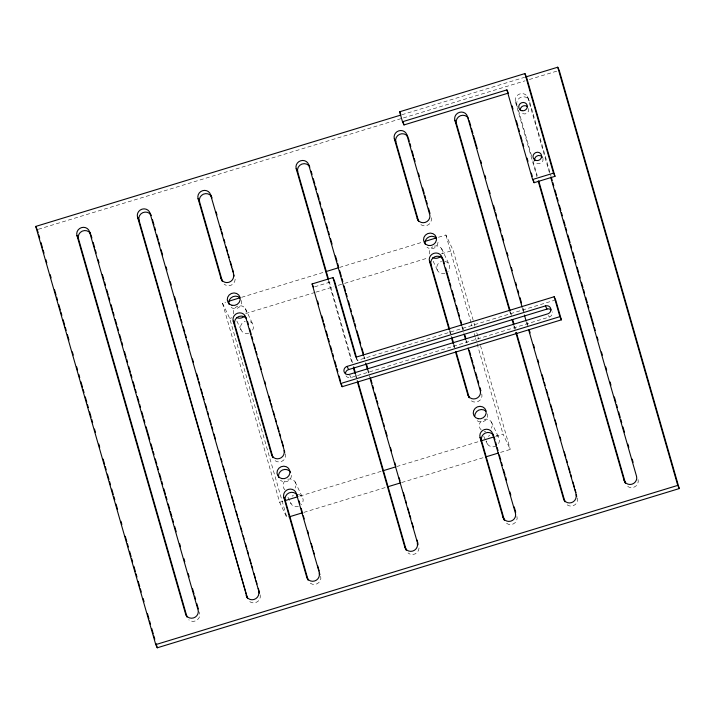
<?xml version="1.0" encoding="UTF-8"?>
<svg xmlns="http://www.w3.org/2000/svg" width="715" height="715" viewBox="0 0 715 715"><rect width="100%" height="100%" fill="white"/><g stroke="black" fill="none" stroke-linecap="round" stroke-linejoin="round"><path stroke-width="0.54" stroke-dasharray="3.58 2.68" d="M401.884 114.74L524.64 77.3M38.324 229.283L402.322 118.252M403.394 117.93L525.078 80.813M529.35 79.508L557.101 71.044M222.49 303.142L229.712 318.425L286.858 517.571L279.637 502.288L222.49 303.142L225.681 302.177M241.634 297.306L324.619 271.995M339.509 267.455L422.494 242.144M438.447 237.273L445.901 235.003L453.122 250.286L473.705 322.018M314.627 286.822L332.377 281.406M229.712 318.425L231.839 317.782M245.674 313.563L314.823 292.471M315.887 292.149L333.968 286.626M338.222 285.33L343.549 283.712M344.612 283.381L427.588 258.07M441.423 253.852L453.122 250.286M356.195 358.036L357.321 360.431L554.608 300.255M346.006 375.831A4.37 4.138 -25.3 0 0 350.886 377.556L549.236 317.049A4.37 4.138 -25.3 0 0 552.275 311.794M279.637 502.288L282.827 501.313M299.853 496.121L381.765 471.131M396.664 466.591L478.576 441.602M495.602 436.409L503.047 434.139L510.269 449.422L499.633 452.667M303.884 512.378L385.796 487.389M401.759 482.518L484.734 457.207M527.295 96.462L529.457 101.128L550.988 176.158M549.486 172.976L527.956 97.946A6.56 6.203 -25.3 0 0 519.975 93.88A6.56 6.203 -25.3 0 0 515.426 101.771L518.161 109.243M548.485 315.458L549.236 317.049M441.647 248.695L448.868 263.978M433.147 261.207L437.66 270.762M491.366 421.948L498.587 437.223M483.769 436.373L485.574 440.19M486.021 441.146L487.38 444.006M349.751 375.161L350.886 377.556M245.379 308.558L252.609 323.841M236.88 321.071L241.393 330.625M295.098 481.812L302.329 497.095M287.948 497.193L291.112 503.878M198.448 610.842L199.574 613.229A6.56 6.203 -25.3 0 1 188.742 619.789M518.464 110.307L531.692 156.397M532.925 160.687L537.233 175.693M515.426 101.771L536.956 176.793M523.049 308.245L523.97 311.463M527.044 322.179L527.965 325.397M522.459 308.272L524.309 314.707M526.463 322.206L527.384 325.423M510.519 312.062L511.752 316.352M514.514 325.995L515.444 329.213M509.938 312.098L510.555 314.243M513.933 326.031L514.854 329.249M474.018 323.091L474.939 326.299M476.78 332.725L477.7 335.934M478.013 337.006L478.621 339.151M480.471 345.568L510.269 449.422M445.901 235.003L471.096 322.796M471.4 323.868L472.016 326.004M474.161 333.503L475.091 336.711M475.395 337.784L503.047 434.139M462.498 326.719L463.418 329.919M466.475 340.59L467.092 342.726M461.908 326.737L463.749 333.136M465.894 340.608L466.502 342.744M449.967 330.536L451.808 336.944M453.954 344.416L454.865 347.615M449.386 330.553L451.219 336.962M453.364 344.433L454.284 347.633M364.364 356.642L364.981 358.787M368.055 369.512L369.28 373.793M363.783 356.678L364.4 358.823M367.474 369.539L369.628 377.046M356.714 358.304L357.321 360.431M329.07 281.147L353.067 364.757M355.838 374.401L357.679 380.836M328.185 280.11L351.869 362.639M355.248 374.437L357.098 380.863M543.007 158.328A4.37 4.138 -25.3 0 1 535.097 161.858M528.725 108.537A4.37 4.138 -25.3 0 1 520.806 112.076M496.201 435.042A6.56 6.203 -25.3 0 1 497.604 444.837M496.264 445.892A6.56 6.203 -25.3 0 1 486.486 440.914M488.363 436.4A6.56 6.203 -25.3 0 1 489.703 435.346M298.37 494.351A6.56 6.203 -25.3 0 1 301.337 504.701M298.432 506.461A6.56 6.203 -25.3 0 1 290.227 500.786M292.104 496.264A6.56 6.203 -25.3 0 1 293.445 495.209M250.214 321.661A6.56 6.203 -25.3 0 1 252.636 330.107M248.713 333.208A6.56 6.203 -25.3 0 1 240.732 329.141A6.56 6.203 -25.3 0 1 245.281 321.258M444.909 261.243A6.56 6.203 -25.3 0 1 447.885 271.584M444.98 273.344A6.56 6.203 -25.3 0 1 436.999 269.278A6.56 6.203 -25.3 0 1 441.548 261.395M484.046 419.365A6.56 6.203 -25.3 0 1 491.402 428.214M485.798 431.601A6.56 6.203 -25.3 0 1 484.109 431.467M481.195 429.974A6.56 6.203 -25.3 0 1 482.482 420.062M287.779 479.229A6.56 6.203 -25.3 0 1 295.134 488.077M284.928 489.847A6.56 6.203 -25.3 0 1 286.215 479.926M233.51 313.858A6.56 6.203 -25.3 0 1 239.74 305.689A6.56 6.203 -25.3 0 1 246.058 313.286M434.327 246.112A6.56 6.203 -25.3 0 1 442.326 253.423M429.778 253.995A6.56 6.203 -25.3 0 1 432.763 246.809M487.505 413.878A6.56 6.203 -25.3 0 1 476.682 420.429M291.47 475.35A6.56 6.203 -25.3 0 1 280.414 480.292M241.527 300.488A6.56 6.203 -25.3 0 1 230.695 307.039M438.018 242.233A6.56 6.203 -25.3 0 1 426.962 247.176M516.927 104.953A6.56 6.203 -25.3 0 1 521.476 97.07A6.56 6.203 -25.3 0 1 529.457 101.128M638.039 479.488A6.56 6.203 -25.3 0 1 627.207 486.048M577.488 497.962A6.56 6.203 -25.3 0 1 566.655 504.513M516.936 516.427A6.56 6.203 -25.3 0 1 505.067 521.736M431.217 217.726A6.56 6.203 -25.3 0 1 420.384 224.278M419.035 547.976A6.56 6.203 -25.3 0 1 407.979 552.918M320.678 576.299A6.56 6.203 -25.3 0 1 308.808 581.599M235.181 279.199A6.56 6.203 -25.3 0 1 224.117 284.141M260.126 594.764A6.56 6.203 -25.3 0 1 249.294 601.315M481.794 393.956A6.56 6.203 -25.3 0 1 469.925 399.265M285.526 453.828A6.56 6.203 -25.3 0 1 273.657 459.128"/><path stroke-width="1.07" d="M399.631 111.79L524.908 73.573L526.41 76.755L554.992 176.328L534.105 182.7L532.603 179.51L506.89 89.902L402.491 121.747L399.631 111.79L400.757 114.177M525.713 76.97L557.736 67.21L559.237 70.392L679.25 488.577L157.264 647.79L155.763 644.608L35.75 226.423L400.82 115.07M402.491 121.747L403.993 124.928L508.392 93.084M532.603 179.51L553.481 173.146L554.992 176.328M228.871 301.203L239.507 297.958M325.683 271.673L338.445 267.776M424.621 241.491L436.32 237.925M332.958 277.59L355.82 357.241L554.17 296.743L555.68 299.925L561.391 319.837L342.163 386.708L340.653 383.526L312.08 283.953L332.958 277.59L334.468 280.772L356.41 357.241M347.097 366.402L545.447 305.904A4.37 4.138 -25.3 0 1 550.764 308.612A4.37 4.138 -25.3 0 1 547.735 313.867L349.376 374.365A4.37 4.138 -25.3 0 1 344.058 371.657A4.37 4.138 -25.3 0 1 347.097 366.402L348.598 369.584A4.37 4.138 -25.3 0 0 345.408 373.766M348.598 369.584L546.948 309.086A4.37 4.138 -25.3 0 1 551.14 309.97M340.653 383.526L559.89 316.656L561.391 319.837M284.954 500.661L297.726 496.764M382.829 470.81L395.601 466.913M480.703 440.958L493.475 437.062M288.985 516.918L301.757 513.021M387.923 486.736L400.695 482.848M485.798 456.885L498.57 452.988M155.763 644.608L677.749 485.396L679.25 488.577M506.89 89.902L508.016 92.289M509.625 311.025L454.874 120.236A6.56 6.203 -25.3 0 1 459.423 112.353A6.56 6.203 -25.3 0 1 467.404 116.411L468.531 118.806M545.447 305.904L546.948 309.086M454.874 120.236L456.385 123.418L510.206 310.989M538.189 181.083L624.007 480.131L625.509 483.313L538.77 181.056M394.322 138.701L395.833 141.892L418.686 221.543L417.185 218.361L394.322 138.701A6.56 6.203 -25.3 0 1 398.872 130.818A6.56 6.203 -25.3 0 1 406.853 134.885L407.979 137.271M528.617 329.713L576.737 496.371M515.783 332.466L563.456 498.596L564.966 501.778L516.364 332.43M449.074 329.49L429.474 261.172A6.56 6.203 -25.3 0 1 434.023 253.289A6.56 6.203 -25.3 0 1 441.995 257.355L443.13 259.742M429.474 261.172L430.975 264.362L449.663 329.472M480.051 437.41L481.553 440.592L504.415 520.252L502.904 517.07L480.051 437.41A6.56 6.203 -25.3 0 1 484.6 429.527A6.56 6.203 -25.3 0 1 492.572 433.594L493.707 435.98M455.509 351.905L467.762 394.6L469.263 397.781L456.099 351.887M327.872 279.038L296.189 168.642A6.56 6.203 -25.3 0 1 300.738 160.75A6.56 6.203 -25.3 0 1 308.719 164.816L309.845 167.203M296.189 168.642L297.699 171.823L328.453 279.002M312.08 283.953L313.581 287.144M369.932 378.11L418.052 544.767M357.402 381.935L404.779 547.002L406.281 550.184L357.983 381.899M198.064 198.573L199.565 201.755L222.428 281.406L220.917 278.224L198.064 198.573A6.56 6.203 -25.3 0 1 202.613 190.682A6.56 6.203 -25.3 0 1 210.585 194.748L212.096 197.93M210.585 194.748L234.198 275.999M233.206 321.044L234.708 324.226L273.005 457.645L271.494 454.463L233.206 321.044A6.56 6.203 -25.3 0 1 237.755 313.152A6.56 6.203 -25.3 0 1 245.737 317.219L246.487 318.81M245.737 317.219L284.776 452.229M283.784 497.274L285.285 500.464L308.147 580.115L306.646 576.933L283.784 497.274A6.56 6.203 -25.3 0 1 288.333 489.391A6.56 6.203 -25.3 0 1 296.314 493.457L297.815 496.639M247.22 597.785L137.512 217.038A6.56 6.203 -25.3 0 1 142.062 209.155A6.56 6.203 -25.3 0 1 150.034 213.222L151.169 215.608M296.314 493.457L319.927 574.699M137.512 217.038L139.014 220.22L247.596 598.589M76.961 235.512L78.462 238.694L187.044 617.054L185.543 613.872L76.961 235.512A6.56 6.203 -25.3 0 1 81.51 227.62A6.56 6.203 -25.3 0 1 89.491 231.687L90.617 234.073M150.034 213.222L259.375 593.173M35.75 226.423L36.876 228.809M557.736 67.21L677.749 485.396M524.908 73.573L553.481 173.146M551.301 177.231L552.221 180.448M552.838 182.593L553.759 185.811M554.992 190.092L556.529 195.454M557.146 197.599L558.066 200.808M559.291 205.098L560.837 210.46M561.445 212.605L562.374 215.814M563.599 220.104L565.136 225.466M565.753 227.611L566.673 230.82M567.907 235.11L570.061 242.617M570.677 244.753L571.598 247.971M572.831 252.261L574.368 257.623M574.985 259.76L575.906 262.977M577.139 267.267L578.676 272.63M579.293 274.766L580.214 277.983M581.438 282.273L582.984 287.636M583.592 289.772L584.521 292.989M585.746 297.279L587.283 302.642M587.9 304.778L588.82 307.995M590.054 312.285L593.745 325.146M594.362 327.291L595.282 330.509M597.132 336.935L598.053 340.152M601.44 351.941L602.361 355.158M605.739 366.947L606.669 370.164M610.047 381.953L610.968 385.171M614.355 396.959L615.892 402.322M616.509 404.467L617.429 407.675M618.663 411.965L620.2 417.328M620.817 419.473L621.737 422.681M622.971 426.971L624.508 432.334M627.886 444.122L628.816 447.34M632.194 459.128L633.115 462.346M550.711 177.266L636.538 476.306A6.56 6.203 -25.3 0 1 631.989 484.189A6.56 6.203 -25.3 0 1 624.007 480.131M512.065 105.883L512.986 109.082M516.355 120.817L517.883 126.153M518.491 128.289L519.412 131.489M520.636 135.761L522.165 141.087M522.781 143.223L523.702 146.423M527.071 158.158L527.983 161.358M531.352 173.093L532.273 176.292M533.193 179.492L534.105 182.7M554.17 296.743L559.89 316.656M469.219 120.674L470.756 126.028M471.373 128.173L472.91 133.535M473.518 135.68L477.209 148.541M480.596 160.33L481.517 163.547M484.904 175.336L485.825 178.553M489.212 190.342L490.132 193.559M493.52 205.348L495.057 210.71M495.665 212.847L496.594 216.064M497.819 220.354L499.356 225.708M499.973 227.853L500.902 231.07M502.127 235.36L503.664 240.714M507.051 252.511L507.972 255.72M511.359 267.517L512.28 270.726M515.667 282.523L516.587 285.732M517.812 290.022L518.741 293.239M519.966 297.529L521.503 302.883M529.198 329.678L530.119 332.895M533.506 344.684L534.427 347.901M537.814 359.69L538.735 362.907M542.113 374.696L543.65 380.058M544.267 382.203L545.196 385.421M546.421 389.702L547.958 395.064M548.575 397.209L549.495 400.427M550.729 404.708L552.266 410.07M552.883 412.215L553.803 415.433M555.037 419.714L556.574 425.076M559.961 436.865L560.882 440.082M564.26 451.871L565.797 457.234M566.414 459.379L567.344 462.587M568.568 466.877L570.105 472.24M570.722 474.385L571.643 477.593M572.876 481.883L574.413 487.246M575.03 489.382L575.95 492.599M467.404 116.411L522.156 307.2M524.613 315.78L526.151 321.142M512.673 319.569L513.897 323.859M512.092 319.596L513.629 324.959M408.354 138.066L409.275 141.257M409.883 143.375L410.794 146.566M412.019 150.811L413.538 156.12M414.146 158.247L415.066 161.438M418.418 173.119L419.33 176.301M422.681 187.982L424.209 193.291M424.817 195.418L425.729 198.609M426.337 200.727L427.257 203.918M428.473 208.163L430.001 213.472M443.506 260.537L444.426 263.737M445.651 268.009L449.324 280.816M449.941 282.952L450.852 286.152M452.077 290.424L453.614 295.76M454.222 297.896L455.142 301.095M456.367 305.368L457.904 310.703M458.512 312.839L459.432 316.039M460.657 320.311L461.577 323.511M464.947 335.255L465.867 338.454M469.237 350.198L470.765 355.534M471.382 357.67L472.91 363.006M473.527 365.142L474.438 368.341M475.672 372.613L477.2 377.949M477.808 380.085L478.728 383.285M479.953 387.557L480.873 390.756M494.083 436.776L494.995 439.957M495.602 442.084L496.523 445.275M497.131 447.393L498.042 450.584M499.267 454.829L500.786 460.138M501.394 462.265L502.314 465.447M503.53 469.701L505.049 475.01M505.666 477.137L506.577 480.319M509.929 492L510.841 495.191M514.201 506.872L515.721 512.181M403.135 121.943L403.993 124.928M406.853 134.885L429.715 214.536A6.56 6.203 -25.3 0 1 425.166 222.428A6.56 6.203 -25.3 0 1 417.185 218.361M441.995 257.355L461.604 325.665M464.053 334.209L465.581 339.545M468.039 348.08L480.292 390.774A6.56 6.203 -25.3 0 1 475.743 398.657A6.56 6.203 -25.3 0 1 467.762 394.6M492.572 433.594L515.435 513.245A6.56 6.203 -25.3 0 1 510.885 521.128A6.56 6.203 -25.3 0 1 502.904 517.07M452.112 338.007L453.641 343.343M451.523 338.025L453.06 343.361M311.15 171.216L312.071 174.433M313.304 178.723L314.841 184.077M315.458 186.222L316.379 189.439M317.603 193.72L319.149 199.083M319.757 201.228L320.686 204.445M321.911 208.726L323.448 214.089M324.065 216.234L324.985 219.451M326.219 223.732L327.756 229.095M328.373 231.24L329.293 234.457M330.527 238.739L332.064 244.101M335.451 255.89L336.988 261.252M337.605 263.397L338.526 266.615M339.75 270.896L341.296 276.258M341.904 278.403L342.834 281.621M344.058 285.902L345.595 291.264M346.212 293.409L347.132 296.618M348.366 300.908L349.903 306.27M350.52 308.415L351.44 311.624M352.674 315.914L354.211 321.276M354.828 323.421L355.748 326.63M356.982 330.92L360.673 343.781M361.897 348.071L363.443 353.433M366.822 365.222L367.742 368.44M370.513 378.083L372.05 383.446M372.667 385.582L373.588 388.799M374.821 393.089L376.358 398.452M376.975 400.588L377.895 403.805M379.129 408.095L382.82 420.956M383.437 423.101L384.357 426.319M385.591 430.6L387.128 435.962M390.506 447.751L391.436 450.968M394.814 462.757L395.735 465.974M399.122 477.763L400.043 480.981M403.43 492.769L404.967 498.132M405.584 500.277L406.504 503.485M407.738 507.775L409.275 513.138M409.892 515.283L410.812 518.491M412.037 522.781L413.583 528.144M416.961 539.932L417.882 543.15M308.719 164.816L363.47 355.605M365.624 363.104L367.474 369.539M353.684 366.893L355.525 373.328M353.407 368.002L354.944 373.364M317.576 301.06L318.497 304.268M321.884 316.048L323.412 321.401M324.029 323.546L324.95 326.755M326.183 331.036L327.72 336.39M328.337 338.535L329.257 341.743M330.482 346.024L332.019 351.378M332.636 353.523L333.556 356.731M334.781 361.012L336.318 366.366M336.935 368.511L337.855 371.72M339.089 376.001L340.626 381.354M341.234 383.499L342.163 386.708M216.055 211.738L216.967 214.929M220.318 226.61L221.239 229.792M221.847 231.919L222.758 235.101M223.983 239.355L224.894 242.537M226.11 246.791L227.638 252.1M228.246 254.218L229.157 257.409M230.382 261.654L231.901 266.963M232.509 269.09L233.43 272.281M247.542 321.473L248.463 324.673M249.687 328.945L251.224 334.28M251.832 336.416L252.753 339.616M253.977 343.888L255.505 349.224M256.122 351.36L257.043 354.56M258.267 358.832L259.795 364.167M260.412 366.303L261.332 369.503M264.702 381.247L265.614 384.447M268.983 396.19L270.52 401.526M271.128 403.662L272.049 406.862M273.273 411.134L274.81 416.47M275.418 418.606L276.339 421.805M277.563 426.077L279.091 431.413M279.708 433.54L280.629 436.749M281.853 441.012L283.381 446.357M299.031 500.884L299.951 504.075M301.167 508.32L302.695 513.629M303.303 515.756L304.215 518.947M307.566 530.628L308.487 533.81M311.231 543.373L312.75 548.682M313.358 550.809L314.278 553.991M317.63 565.672L319.149 570.981M152.465 219.621L154.002 224.975M154.619 227.12L155.539 230.337M156.773 234.627L158.31 239.981M158.927 242.126L159.847 245.343M161.081 249.633L162.618 254.987M165.996 266.775L166.926 269.993M170.304 281.781L171.225 284.999M174.612 296.788L176.149 302.15M176.766 304.295L177.686 307.513M178.92 311.794L180.457 317.156M181.074 319.301L181.994 322.519M183.228 326.8L184.765 332.162M185.382 334.307L186.302 337.525M187.536 341.806L189.073 347.168M192.451 358.957L193.372 362.174M196.759 373.963L198.296 379.325M198.913 381.47L199.834 384.679M201.067 388.969L202.604 394.331M203.221 396.468L204.141 399.685M205.375 403.975L206.912 409.338M207.529 411.474L208.449 414.691M209.683 418.981L211.22 424.344M211.828 426.48L212.757 429.697M213.982 433.987L215.519 439.35M218.906 451.138L219.827 454.356M221.06 458.637L221.981 461.854M223.214 466.144L224.751 471.498M225.368 473.643L226.289 476.86M227.522 481.15L229.059 486.504M229.676 488.649L230.596 491.866M231.83 496.156L233.367 501.51M233.975 503.655L234.904 506.872M236.129 511.162L237.666 516.516M238.283 518.661L239.212 521.879M240.437 526.168L241.974 531.522M243.207 535.812L244.128 539.03M245.361 543.311L246.898 548.673M247.515 550.818L248.436 554.036M249.669 558.317L251.206 563.679M251.823 565.824L252.744 569.042M253.977 573.323L255.514 578.685M256.122 580.83L257.051 584.048M258.276 588.329L259.205 591.546M90.993 234.869L91.913 238.086M93.147 242.376L94.684 247.73M95.301 249.875L96.221 253.092M98.071 259.527L98.992 262.736M102.37 274.533L103.907 279.887M104.524 282.032L105.454 285.249M106.678 289.539L108.215 294.893M108.832 297.038L109.752 300.255M110.986 304.536L112.523 309.899M113.14 312.044L114.06 315.261M115.294 319.542L116.831 324.905M117.448 327.05L118.368 330.267M119.602 334.548L121.139 339.911M121.756 342.056L122.676 345.274M124.517 351.7L126.055 357.062M126.671 359.207L127.601 362.425M128.825 366.706L130.362 372.068M130.979 374.213L131.9 377.431M133.133 381.712L134.67 387.074M135.287 389.219L136.208 392.428M137.441 396.718L138.978 402.08M139.595 404.225L140.515 407.434M141.749 411.724L143.286 417.086M143.903 419.231L144.823 422.44M146.057 426.73L149.748 439.591M150.972 443.881L152.51 449.243M153.126 451.38L154.047 454.597M155.28 458.887L156.817 464.25M157.434 466.386L158.355 469.603M159.588 473.893L161.125 479.256M161.742 481.392L162.662 484.609M163.896 488.899L165.433 494.262M166.05 496.398L166.97 499.615M168.204 503.905L169.741 509.268M170.349 511.404L171.895 516.766M172.503 518.911L173.432 522.129M174.657 526.41L176.194 531.772M179.581 543.561L180.502 546.778M183.889 558.567L184.81 561.784M188.197 573.573L189.118 576.791M192.496 588.579L194.042 593.942M194.65 596.087L195.579 599.295M196.804 603.585L198.341 608.948M89.491 231.687L198.073 610.047A6.56 6.203 -25.3 0 1 193.524 617.93A6.56 6.203 -25.3 0 1 185.543 613.872M37.252 229.604L38.181 232.822M38.798 234.967L39.718 238.184M40.952 242.474L42.489 247.837M43.106 249.982L44.026 253.19M45.867 259.625L46.797 262.843M50.175 274.64L51.105 277.858M54.492 289.655L56.029 295.018M56.646 297.154L57.566 300.372M58.8 304.661L60.337 310.024M60.954 312.169L61.874 315.387M63.108 319.677L64.645 325.039M65.262 327.184L66.182 330.401M67.416 334.692L68.953 340.045M72.331 351.843L73.261 355.06M76.648 366.858L77.569 370.075M78.802 374.365L79.723 377.583M80.956 381.873L82.493 387.226M83.11 389.371L84.03 392.589M85.264 396.879L86.801 402.241M87.418 404.386L88.338 407.604M89.572 411.894L91.109 417.256M91.726 419.401L92.646 422.619M94.487 429.045L95.417 432.262M98.804 444.06L99.725 447.277M103.112 459.075L104.649 464.437M105.266 466.582L106.186 469.8M107.42 474.081L108.957 479.443M109.574 481.588L110.494 484.806M111.728 489.096L113.265 494.458M113.882 496.603L114.802 499.821M116.036 504.111L117.573 509.473M120.96 521.262L121.881 524.479M125.268 536.277L126.805 541.639M127.422 543.784L128.343 547.002M129.576 551.292L131.113 556.654M131.73 558.79L132.65 562.008M133.884 566.298L135.421 571.66M136.038 573.805L136.958 577.023M138.192 581.313L139.729 586.675M140.346 588.82L141.266 592.038M143.116 598.473L144.037 601.681M147.424 613.479L148.961 618.841M149.578 620.986L150.499 624.204M151.732 628.494L153.269 633.856M153.886 636.001L154.806 639.219M156.04 643.509L157.264 647.79M534.659 160.875A4.37 4.138 -25.3 0 1 542.569 157.336M520.216 110.012A4.37 4.138 -25.3 0 1 527.59 106.723M244.396 316.173A6.56 6.203 -25.3 0 1 236.558 317.523M440.655 256.301A6.56 6.203 -25.3 0 1 432.825 257.659M474.751 416.085A6.56 6.203 -25.3 0 1 485.816 411.143M278.716 477.557A6.56 6.203 -25.3 0 1 290.585 472.257M228.997 304.313A6.56 6.203 -25.3 0 1 239.829 297.762M425.264 244.45A6.56 6.203 -25.3 0 1 436.096 237.889M456.385 123.418A6.56 6.203 -25.3 0 1 467.208 116.867M481.553 440.592A6.56 6.203 -25.3 0 1 493.422 435.292M395.833 141.892A6.56 6.203 -25.3 0 1 407.702 136.583M297.699 171.823A6.56 6.203 -25.3 0 1 308.531 165.272M285.285 500.464A6.56 6.203 -25.3 0 1 297.154 495.155M199.565 201.755A6.56 6.203 -25.3 0 1 211.434 196.455M139.014 220.22A6.56 6.203 -25.3 0 1 150.883 214.92M78.462 238.694A6.56 6.203 -25.3 0 1 90.331 233.394M430.975 264.362A6.56 6.203 -25.3 0 1 442.844 259.053M234.708 324.226A6.56 6.203 -25.3 0 1 245.54 317.675M233.447 274.408A6.56 6.203 -25.3 0 1 228.898 282.291A6.56 6.203 -25.3 0 1 220.917 278.224M575.986 494.78A6.56 6.203 -25.3 0 1 571.437 502.663A6.56 6.203 -25.3 0 1 563.456 498.596M417.301 543.177A6.56 6.203 -25.3 0 1 412.752 551.059A6.56 6.203 -25.3 0 1 404.779 547.002M319.167 573.108A6.56 6.203 -25.3 0 1 314.618 580.991A6.56 6.203 -25.3 0 1 306.646 576.933M258.615 591.582A6.56 6.203 -25.3 0 1 254.066 599.465A6.56 6.203 -25.3 0 1 246.094 595.398M284.025 450.638A6.56 6.203 -25.3 0 1 279.476 458.529A6.56 6.203 -25.3 0 1 271.494 454.463M521.941 110.718A4.37 4.138 -25.3 0 0 527.214 105.355A4.37 4.138 -25.3 0 0 519.966 103.818A4.37 4.138 -25.3 0 0 521.941 110.718M536.232 160.5A4.37 4.138 -25.3 0 0 541.505 155.137A4.37 4.138 -25.3 0 0 534.248 153.6A4.37 4.138 -25.3 0 0 536.232 160.5M478.094 418.731A6.56 6.203 -25.3 0 0 486.003 410.687A6.56 6.203 -25.3 0 0 475.126 408.381A6.56 6.203 -25.3 0 0 478.094 418.731M281.826 478.594A6.56 6.203 -25.3 0 0 289.736 470.55A6.56 6.203 -25.3 0 0 278.859 468.245A6.56 6.203 -25.3 0 0 281.826 478.594M232.107 305.341A6.56 6.203 -25.3 0 0 240.017 297.306A6.56 6.203 -25.3 0 0 229.14 295A6.56 6.203 -25.3 0 0 232.107 305.341M428.374 245.477A6.56 6.203 -25.3 0 0 436.284 237.443A6.56 6.203 -25.3 0 0 425.407 235.137A6.56 6.203 -25.3 0 0 428.374 245.477"/></g></svg>
